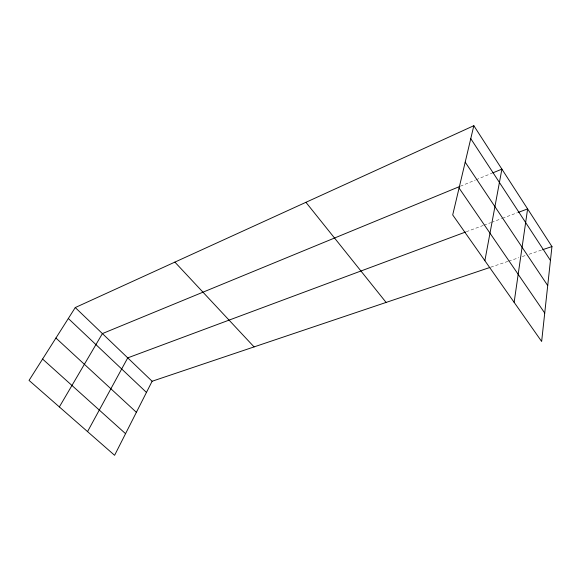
<?xml version="1.0" encoding="UTF-8"?>
<svg xmlns="http://www.w3.org/2000/svg" width="581" height="581" viewBox="0 0 581 581"><rect width="100%" height="100%" fill="white"/><g stroke="black" fill="none" stroke-linecap="round" stroke-linejoin="round"><path stroke-width="0.44" stroke-dasharray="2.9 2.18" d="M460.406 186.21L475.345 180.059M476.173 179.718L491.94 173.225M466.303 231.754L483.138 225.479M483.98 225.167L490.691 222.668M491.533 222.356L501.599 218.609M502.442 218.289L517.548 212.668M490.763 267.173L507.838 261.421M508.687 261.138L518.869 257.703M522.261 256.562L525.652 255.422M529.044 254.275L541.768 249.99"/><path stroke-width="0.87" d="M473.827 125.699L551.95 246.562L541.645 341.468L452.708 214.934L473.827 125.699L75.261 307.56L29.05 380.402L114.602 455.301L152.113 381.252L489.914 267.463M514.134 302.331L527.613 208.913L518.383 212.355M484.874 260.695L501.897 169.129L492.775 172.884M87.542 431.61L127.733 357.874L465.461 232.066M59.356 406.932L102.401 333.588L459.578 186.552M542.618 249.707L551.95 246.562M42.595 359.058L125.554 433.673M55.929 338.033L136.382 412.307M68.326 318.497L146.456 392.415M75.261 307.56L152.113 381.252M174.888 262.104L254.071 346.908M305.926 202.311L386.104 302.432M459.07 188.048L544.731 313.072M465.199 162.164L547.716 285.576M470.763 138.648L550.439 260.455"/></g></svg>
